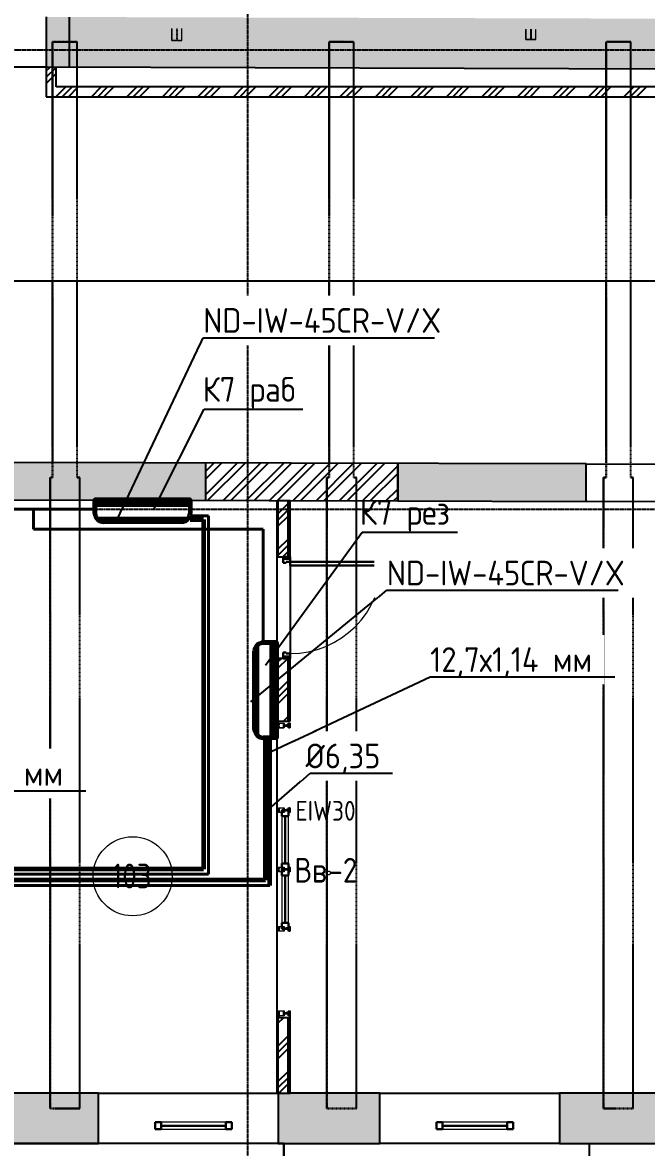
# Model space of a CAD drawing. Header units: millimetres. Extents: x -129048 to 476301, y -5853 to 215316.
# Drawn here: x 16330 to 22643, y 2147 to 13532 of the extents above; entities that cross this region are included whole.
import ezdxf
from ezdxf import colors
from ezdxf.entities.mleader import LeaderData, LeaderLine
from ezdxf.math import Vec2, Vec3

# ---------------------------------------------------------------- set-up
doc = ezdxf.new("R2010")
doc.units = ezdxf.units.MM
for name, pattern in [('ADSK_Линия сетки', [25, 20, -2.5, 0, -2.5]), ('ADSK_Сверху', [4.5, 3, -1.5]), ('ADSK_Снесено', [4.5, 3, -1.5])]:
    doc.linetypes.add(name, pattern=pattern)
for name, color, linetype, lineweight, true_color in [('_ Окна', 5, 'Continuous', 30, 0x0000ff), ('Стены внутренние', 5, 'Continuous', 18, 0x0000ff), ('Стены наружные', 1, 'ADSK_Снесено', 18, 0xff0000), ('Стены штриховка', 5, 'Continuous', 18, 0x0000ff)]:
    doc.layers.add(name, color=color, linetype=linetype, lineweight=lineweight, true_color=true_color)
for name, color, linetype, lineweight in [('GAZLAITER', 1, 'Continuous', 40), ('Витраж', 251, 'Continuous', 18), ('Двери', 251, 'Continuous', 18), ('Дренаж', 36, 'Continuous', 40), ('Каркас', 7, 'Continuous', 18), ('Кондеи', 6, 'Continuous', 60), ('Марки', 7, 'Continuous', 20), ('Марки помещений', 7, 'Continuous', 20), ('Окна', 251, 'Continuous', 18), ('Перекрытие', 7, 'Continuous', 18), ('Узлы', 7, 'Continuous', 18)]:
    doc.layers.add(name, color=color, linetype=linetype, lineweight=lineweight)
doc.layers.get('Витраж').off()
doc.styles.add('GOST Common_1', font='GOST Common_0.ttf', dxfattribs={"width": 0.9, "height": 200})
doc.styles.add('GOST Common_2', font='GOST Common_0.ttf', dxfattribs={"width": 0.9, "height": 250})
doc.styles.add('PIK', font='isocpeur.ttf', dxfattribs={"width": 0.9, "height": 250})
pattern_1 = [(45, (0, 0), (-179.6051, 179.6051), []), (45, (63.5, 0), (0, 359.2102), []), (45, (-63.5, 0), (0, 359.2102), [])]
pattern_2 = [(45, (0, 0), (-117.8655, 117.8655), []), (45, (78.58, 0), (-117.8655, 117.8655), [])]

# ---------------------------------------------------------------- blocks, each defined once
blk = doc.blocks.new('Типовая двутавровая балка _АСТО 20-93_ Балки - 100х200мм-840399-01 План 1-го этажа маркировочный')
at = {"layer": 'Каркас', "color": 253, "linetype": 'ADSK_Сверху', "true_color": 0xaaaaaa}
for p, q in [((-2182, 50), (-2182, -50)), ((-2182, 50), (-2059, 50)), ((-2059, 3), (-2182, 3)), ((2101, 50), (2108, 50)), ((2108, -50), (2108, 50)), ((-2059, -3), (-2182, -3)), ((-2182, -50), (-2059, -50)), ((2100, -50), (2108, -50))]:
    blk.add_line(p, q, dxfattribs=at)
at = {"layer": 'Каркас', "color": 9, "linetype": 'ADSK_Сверху', "true_color": 0xb9b9b9}
for p, q in [((-2182, 3), (-2182, 50)), ((-2182, 50), (-2059, 50)), ((-2182, -50), (-2182, -3)), ((-2182, -50), (-2059, -50))]:
    blk.add_line(p, q, dxfattribs=at)
at = {"layer": 'Каркас', "color": 253, "linetype": 'ADSK_Сверху', "true_color": 0xb2b2b2}
for p, q in [((-2182, 50), (-2182, 15)), ((-2182, 15), (-2182, 50)), ((-2059, 50), (-2182, 50)), ((-2182, 50), (-2059, 50)), ((-2182, 3), (-2182, 15)), ((-2182, 3), (-2182, 15)), ((-2182, -3), (-2182, 3)), ((2108, 50), (2101, 50)), ((2108, 50), (2108, 15)), ((2108, 15), (2108, 3)), ((-2182, -15), (-2182, -3)), ((-2182, -15), (-2182, -3)), ((-2182, -50), (-2182, -15)), ((-2182, -15), (-2182, -50)), ((-2182, -50), (-2059, -50)), ((-2182, -50), (-2059, -50)), ((2100, -50), (2108, -50)), ((2108, -3), (2108, -15)), ((2108, -15), (2108, -50))]:
    blk.add_line(p, q, dxfattribs=at)
blk = doc.blocks.new('Типовая двутавровая балка _АСТО 20-93_ Балки - 100х200мм-839460-01 План 1-го этажа маркировочный')
at = {"layer": 'Каркас', "color": 253, "linetype": 'ADSK_Сверху', "true_color": 0xaaaaaa}
for p, q in [((-2170, 50), (-2170, -50)), ((-2170, 50), (-2065, 50)), ((-2065, 3), (-2170, 3)), ((-2065, -3), (-2170, -3)), ((-2170, -50), (-2065, -50))]:
    blk.add_line(p, q, dxfattribs=at)
at = {"layer": 'Каркас', "color": 9, "linetype": 'ADSK_Сверху', "true_color": 0xb9b9b9}
for p, q in [((-2170, 3), (-2170, 50)), ((-2170, 50), (-2065, 50)), ((-2170, -50), (-2170, -3)), ((-2170, -50), (-2065, -50))]:
    blk.add_line(p, q, dxfattribs=at)
at = {"layer": 'Каркас', "color": 253, "linetype": 'ADSK_Сверху', "true_color": 0xb2b2b2}
for p, q in [((-2170, 50), (-2170, 15)), ((-2170, 15), (-2170, 50)), ((-2065, 50), (-2170, 50)), ((-2170, 50), (-2065, 50)), ((-2170, 3), (-2170, 15)), ((-2170, 3), (-2170, 15)), ((-2170, -3), (-2170, 3)), ((-2170, -15), (-2170, -3)), ((-2170, -15), (-2170, -3)), ((-2170, -50), (-2170, -15)), ((-2170, -15), (-2170, -50)), ((-2170, -50), (-2065, -50)), ((-2170, -50), (-2065, -50))]:
    blk.add_line(p, q, dxfattribs=at)
blk = doc.blocks.new('Витраж-тент со смещением вовне - 60мм 30 сдвиг-1466957-01 План 1-го этажа маркировочный')
at = {"layer": '_ Окна'}
for p, q in [((-387.5, 25), (-387.5, -45)), ((-387.5, 25), (-327.5, 25)), ((-387.5, -45), (-387.5, 25)), ((-327.5, 25), (-327.5, -45)), ((387.5, 25), (327.5, 25)), ((327.5, 25), (327.5, -45)), ((387.5, -45), (387.5, 25)), ((387.5, -45), (387.5, 25)), ((-327.5, -45), (-387.5, -45)), ((-327.5, -10), (327.5, -10)), ((327.5, -45), (387.5, -45))]:
    blk.add_line(p, q, dxfattribs=at)
at = {"layer": 'Окна'}
for p, q in [((327.5, 25), (-327.5, 25)), ((-327.5, -45), (327.5, -45))]:
    blk.add_line(p, q, dxfattribs=at)
blk = doc.blocks.new('Витраж-тент - 60мм СМ4-2279101-01 План 1-го этажа маркировочный')
at = {"layer": '_ Окна'}
for p, q in [((-299.8125, 25), (-299.8125, -45)), ((-299.8125, 25), (-239.8125, 25)), ((-299.8125, -45), (-299.8125, 25)), ((-239.8125, 25), (-239.8125, -45)), ((299.8125, 25), (239.8125, 25)), ((239.8125, 25), (239.8125, -45)), ((299.8125, -45), (299.8125, 25)), ((299.8125, -45), (299.8125, 25)), ((-239.8125, -45), (-299.8125, -45)), ((-239.8125, -10), (239.8125, -10)), ((239.8125, -45), (299.8125, -45))]:
    blk.add_line(p, q, dxfattribs=at)
at = {"layer": 'Окна'}
for p, q in [((239.8125, 25), (-239.8125, 25)), ((-239.8125, -45), (239.8125, -45))]:
    blk.add_line(p, q, dxfattribs=at)
blk = doc.blocks.new('Прямоугольный импост - 48х116-1503859-01 План 1-го этажа маркировочный')
at = {"layer": 'Узлы', "color": 5, "true_color": 0x0000ff}
for p, q in [((-24, 77), (-24, 20)), ((24, 77), (-24, 77)), ((-24, 20), (-18, 20)), ((-21, 23), (-21, 74)), ((-21, 74), (-17, 74)), ((-21, 26), (-21, 23)), ((-21, 23), (-21, 23)), ((-4, 27), (-20, 27)), ((-17, 24), (-16, 24)), ((-15, 72), (-15, 71)), ((-15, 71), (-9, 71)), ((-15, 20), (-12, 20)), ((-11, 21), (-11, 24)), ((-10, 24), (-6, 24)), ((-10, 24), (-10, 22)), ((-10, 22), (-8, 22)), ((-9, 71), (-9, 72)), ((-8, 74), (8, 74)), ((-8, 22), (-8, 2)), ((-8, 2), (-7, 2)), ((-8, -14), (-8, 0)), ((-7, 0), (-8, 0)), ((-6, 2), (-6, 1)), ((-5, 24), (-5, 21)), ((-5, 5), (-5, 23)), ((-3, 5), (-5, 5)), ((-4, 20), (-1, 20)), ((-3, 24), (-3, 25)), ((3, 24), (-3, 24)), ((-3, -1), (-1, 4)), ((-1, 20), (0, 21)), ((0, 21), (1, 20)), ((1, 20), (4, 20)), ((1, 4), (3, -1)), ((3, 25), (3, 24)), ((5, 5), (3, 5)), ((20, 27), (4, 27)), ((5, 21), (5, 24)), ((5, 23), (5, 5)), ((6, 24), (10, 24)), ((6, 1), (6, 2)), ((7, 2), (8, 2)), ((8, 0), (7, 0)), ((8, 2), (8, 22)), ((8, 22), (10, 22)), ((8, -14), (8, 0)), ((9, 72), (9, 71)), ((9, 71), (15, 71)), ((10, 22), (10, 24)), ((11, 24), (11, 21)), ((12, 20), (15, 20)), ((15, 71), (15, 72)), ((16, 24), (17, 24)), ((17, 74), (21, 74)), ((18, 20), (24, 20)), ((21, 74), (21, 23)), ((21, 23), (21, 26)), ((21, 23), (21, 23)), ((24, 20), (24, 77)), ((-24, -20), (-24, -25)), ((-24, -27), (-24, -39)), ((-24, -39), (24, -39)), ((-21, -20), (-23, -20)), ((-23, -25), (-22, -25)), ((-23, -38), (-23, -28)), ((-23, -28), (-22, -28)), ((-7, -38), (-23, -38)), ((-22, -26), (-22, -26)), ((-22, -28), (-19, -33)), ((-18, -23), (-21, -23)), ((-19, -29), (-19, -25)), ((-19, -25), (-16, -25)), ((-17, -32), (-19, -29)), ((-6, -20), (-17, -20)), ((-15, -24), (-15, -22)), ((-15, -22), (-8, -22)), ((-7, -14), (-8, -14)), ((-8, -22), (-8, -23)), ((0, -23), (-8, -23)), ((-7, -14), (-7, -14)), ((-7, -14), (-6, -14)), ((0, -38), (-7, -38)), ((-6, -14), (-4, -14)), ((-5, -19), (-6, -20)), ((-2, -1), (-5, -4)), ((-5, -4), (-5, -14)), ((-5, -4), (5, -4)), ((5, -20), (-5, -20)), ((-5, -20), (-5, -19)), ((-4, -14), (-4, -14)), ((-4, -14), (-4, -14)), ((-4, -14), (-3, -14)), ((-3, -14), (-3, -1)), ((2, -1), (-2, -1)), ((0, -22), (0, -23)), ((0, -23), (0, -22)), ((8, -23), (0, -23)), ((16, -38), (0, -38)), ((5, -4), (2, -1)), ((3, -1), (3, -14)), ((3, -14), (4, -14)), ((4, -14), (4, -14)), ((4, -14), (4, -14)), ((4, -14), (6, -14)), ((5, -4), (5, -14)), ((6, -20), (5, -19)), ((5, -19), (5, -20)), ((6, -14), (7, -14)), ((17, -20), (6, -20)), ((7, -14), (7, -14)), ((8, -14), (7, -14)), ((8, -23), (8, -22)), ((8, -22), (15, -22)), ((15, -22), (15, -24)), ((16, -25), (19, -25)), ((23, -38), (16, -38)), ((17, -22), (17, -22)), ((19, -29), (17, -32)), ((21, -23), (18, -23)), ((19, -25), (19, -29)), ((19, -33), (22, -28)), ((23, -20), (21, -20)), ((22, -22), (22, -22)), ((22, -25), (23, -25)), ((22, -26), (22, -26)), ((22, -28), (23, -28)), ((23, -28), (23, -38)), ((24, -25), (24, -20)), ((24, -39), (24, -27))]:
    blk.add_line(p, q, dxfattribs=at)
at = {"layer": 'Узлы', "color": 5, "lineweight": 9, "true_color": 0x0000ff}
for p, q in [((0, 29), (-2, 27)), ((-2, 27), (-2, -1)), ((2, 27), (0, 29)), ((2, -1), (2, 27)), ((-8, -20), (-8, -14)), ((-6, -24), (-6, -23)), ((6, -24), (-6, -24)), ((-5, -27), (-5, -24)), ((-5, -27), (5, -27)), ((4, -28), (-4, -28)), ((-3, -14), (-3, -20)), ((-3, -27), (-3, -24)), ((3, -14), (3, -20)), ((3, -27), (3, -24)), ((5, -27), (5, -24)), ((6, -23), (6, -24)), ((8, -14), (8, -20))]:
    blk.add_line(p, q, dxfattribs=at)
at = {"layer": 'Узлы', "color": 5, "true_color": 0x0000ff}
for centre, radius, start, end in [((-20, 26), 0.762, 90, 180), ((-17, 23), 1.27, 90, 180), ((-16, 23), 2.29, 180, 225.1897), ((-18, 21), 0.381, 270, 45.1897), ((-17, 72), 1.52, 0, 90), ((-16, 23), 1.27, 0, 90), ((-17, 23), 2.29, 314.8103, 0), ((-15, 21), 0.381, 134.8103, 270), ((-12, 21), 0.762, 270, 0), ((-10, 24), 0.762, 90, 180), ((-10, 22), 0.762, 180, 270), ((-8, 72), 1.52, 90, 180), ((-8, 2), 0.254, 180, 270), ((-8, 0), 0.254, 90, 180), ((-7, 23), 1.52, 360, 90), ((-7, 2), 0.254, 360, 90), ((-7, 1), 0.254, 270, 360), ((-6, 24), 0.762, 0, 90), ((-4, 21), 0.762, 180, 270), ((-4, 25), 1.52, 360, 90), ((0, 4), 3.63, 17.5064, 162.4936), ((0, 4), 1.09, 15, 165), ((4, 25), 1.52, 90, 180), ((4, 21), 0.762, 270, 0), ((6, 24), 0.762, 90, 180), ((7, 23), 1.52, 90, 180), ((7, 2), 0.254, 90, 180), ((7, 1), 0.254, 180, 270), ((8, 72), 1.52, 0, 90), ((8, 2), 0.254, 270, 0), ((8, 0), 0.254, 0, 90), ((10, 24), 0.762, 0, 90), ((10, 22), 0.762, 270, 0), ((12, 21), 0.762, 180, 270), ((17, 72), 1.52, 90, 180), ((16, 23), 1.27, 90, 180), ((17, 23), 2.29, 180, 225.1897), ((15, 21), 0.381, 270, 45.1897), ((17, 23), 1.27, 0, 90), ((16, 23), 2.29, 314.8103, 0), ((18, 21), 0.381, 134.8103, 270), ((20, 26), 0.762, 0, 90), ((-23, -20), 0.508, 90, 180), ((-23, -25), 0.762, 180, 270), ((-22, -27), 1.52, 90, 180), ((-20, -22), 2.29, 134.8103, 180), ((-21, -22), 1.27, 180, 270), ((-22, -27), 1.27, 288.6629, 90), ((-22, -27), 1.02, 270, 90), ((-21, -20), 0.381, 314.8103, 90), ((-18, -32), 1.02, 210, 30), ((-17, -20), 0.381, 90, 225.1897), ((-19, -22), 2.29, 0, 45.1897), ((-18, -22), 1.27, 270, 0), ((-16, -24), 1.52, 270, 0), ((16, -24), 1.52, 180, 270), ((17, -20), 0.381, 314.8103, 90), ((19, -22), 2.29, 134.8103, 180), ((18, -22), 1.27, 180, 270), ((18, -32), 1.02, 150, 330), ((20, -22), 2.29, 0, 45.1897), ((21, -20), 0.381, 90, 225.1897), ((21, -22), 1.27, 270, 0), ((22, -27), 1.27, 90, 251.3371), ((22, -27), 1.02, 90, 270), ((22, -27), 1.52, 360, 90), ((23, -20), 0.508, 0, 90), ((23, -25), 0.762, 270, 0)]:
    blk.add_arc(centre, radius, start, end, dxfattribs=at)
at = {"layer": 'Узлы', "color": 5, "lineweight": 9, "true_color": 0x0000ff}
for centre, radius, start, end in [((-4, -27), 1.38, 200.9416, 339.0732), ((0, -24), 4.19, 234.2873, 305.7127), ((4, -27), 1.38, 200.9416, 339.0732)]:
    blk.add_arc(centre, radius, start, end, dxfattribs=at)
blk = doc.blocks.new('Витраж-тент - 60мм СМ4-2279107-01 План 1-го этажа маркировочный')
at = {"layer": '_ Окна'}
for p, q in [((-299.8125, 25), (-299.8125, -45)), ((-299.8125, 25), (-239.8125, 25)), ((-299.8125, -45), (-299.8125, 25)), ((-239.8125, 25), (-239.8125, -45)), ((299.8125, 25), (239.8125, 25)), ((239.8125, 25), (239.8125, -45)), ((299.8125, -45), (299.8125, 25)), ((299.8125, -45), (299.8125, 25)), ((-239.8125, -45), (-299.8125, -45)), ((-239.8125, -10), (239.8125, -10)), ((239.8125, -45), (299.8125, -45))]:
    blk.add_line(p, q, dxfattribs=at)
at = {"layer": 'Окна'}
for p, q in [((239.8125, 25), (-239.8125, 25)), ((-239.8125, -45), (239.8125, -45))]:
    blk.add_line(p, q, dxfattribs=at)
blk = doc.blocks.new('AC_Дверь_Однопольная - Д-18п 1030х2200h-1983216-01 План 1-го этажа маркировочный')
at = {"layer": 'Двери', "lineweight": 30}
for p, q in [((-465, 996), (-425, 996)), ((-465, 66), (-465, 996)), ((-425, 996), (-425, 66)), ((-515, 66), (-495, 66)), ((-515, -4), (-515, 66)), ((-495, 66), (-465, 66)), ((-495, -4), (-495, 66)), ((-495, 66), (-495, -4)), ((-425, 66), (-465, 66)), ((-465, 66), (-465, 26)), ((-465, 26), (-455, 26)), ((-455, 26), (-455, -4)), ((455, 26), (465, 26)), ((455, -4), (455, 26)), ((465, 66), (495, 66)), ((465, 26), (465, 66)), ((495, 66), (495, -4)), ((495, 66), (515, 66)), ((495, -4), (495, 66)), ((515, 66), (515, -4)), ((-495, -4), (-515, -4)), ((-455, -4), (-495, -4)), ((495, -4), (455, -4)), ((515, -4), (495, -4))]:
    blk.add_line(p, q, dxfattribs=at)
at = {"layer": 'Двери'}
blk.add_arc((-465, 66), 930, 0, 90, dxfattribs=at)
blk = doc.blocks.new('ADSK_Марка_Помещение_ОдноЗначение - Номер-247393-01 План 1-го этажа маркировочный')
at = {"layer": 'Марки помещений'}
blk.add_circle((0, 0), 4, dxfattribs=at)
blk = doc.blocks.new('ADSK_Марка_Стена - Экземпляр_ADSK_Позиция-74353-01 План 1-го этажа маркировочный')
at = {"layer": 'Марки', "lineweight": 9}
blk.add_circle((0, 0), 0.2, dxfattribs=at)
blk = doc.blocks.new('Наружний 45+')
for p, q in [((18256, 8700), (17290, 8700)), ((17290, 8700), (17290, 8563)), ((18256, 8652), (17290, 8652)), ((18228, 8505), (17318, 8505))]:
    blk.add_line(p, q)
for points in [[(17290, 8563), (17290, 8700), (18256, 8700), (18256, 8563)], [(18170, 8477), (17376, 8477)]]:
    blk.add_lwpolyline(points)
for centre, start, end in [((17386, 8573), 185.6492, 264.2441), ((18160, 8573), 275.7559, 354.3508)]:
    blk.add_arc(centre, 96.2, start, end)

msp = doc.modelspace()

# ---------------------------------------------------------------- hatches: boundary and pattern name
at = {"layer": 'Стены внутренние', "lineweight": 25, "true_color": 0x636466}
h = msp.add_hatch(color=251, dxfattribs=at)
h.paths.add_polyline_path([(16803.74521, 13077.78598), (16805.21333, 13587.78387), (16570.07115, 13588.11533), (16570.07115, 13078.45865), (16720.26114, 13078.0263)])
h.paths.add_polyline_path([(14870.07115, 13083.35243), (14870.07115, 13593.35454), (14385.22336, 13594.59191), (14383.75523, 13084.75238), (14440.23612, 13084.58979)])
msp.add_hatch(color=251, dxfattribs=at).paths.add_polyline_path([(33079.61094, 13030.93279), (33081.07906, 13540.93068), (16805.21333, 13587.78387), (16803.74521, 13077.78598), (32259.56256, 13033.29346)])
h = msp.add_hatch(dxfattribs=at)
h.set_pattern_fill('FP_3', color=251, style=0, pattern_type=2)
h.set_pattern_definition(pattern_1)
h.paths.add_polyline_path([(16670.07115, 12879.92513), (16670.07115, 13078.17079), (16570.07115, 13077.78598), (16570.07115, 12879.92513), (16653.28773, 12879.92513)])
h = msp.add_hatch(dxfattribs=at)
h.set_pattern_fill('FP_3', color=251, style=0, pattern_type=2)
h.set_pattern_definition(pattern_1)
h.paths.add_polyline_path([(32259.56256, 12779.92513), (33330.38488, 12779.92513), (33330.38488, 12879.92513), (16570.07115, 12879.92513), (16570.07115, 12779.92513), (32004.5732, 12779.92513)])
h = msp.add_hatch(color=251, dxfattribs=at)
h.paths.add_polyline_path([(18184.62904, 8694.69354), (18184.62904, 9074.69486), (15803.345, 9080.98931), (15803.345, 8700.98798), (17379.64387, 8696.82135)])
h.paths.add_polyline_path([(14302.34579, 8704.95557), (14303.16521, 9084.95424), (10496.84588, 9095.01597), (10495.84143, 8715.01729), (11263.27398, 8712.98874)])
h.paths.add_polyline_path([(8995.84667, 8718.98223), (8995.84667, 9098.98355), (8133.0233, 9101.26425), (8133.76878, 8721.26096), (8145.58732, 8721.22972)])
h = msp.add_hatch(dxfattribs=at)
h.set_pattern_fill('FP_2', color=251, style=0, pattern_type=2)
h.set_pattern_definition(pattern_2)
h.paths.add_polyline_path([(18986.34278, 8692.57437), (18986.34278, 9072.57569), (18185.63349, 9074.69221), (18185.63349, 8694.69088), (18882.75556, 8692.84818)])
h = msp.add_hatch(dxfattribs=at)
h.set_pattern_fill('FP_2', color=251, style=0, pattern_type=2)
h.set_pattern_definition(pattern_2)
h.paths.add_polyline_path([(20125.76405, 8689.56254), (20125.76405, 9069.56386), (18987.34722, 9072.57304), (18986.34278, 8692.57437)])
h = msp.add_hatch(color=251, dxfattribs=at)
h.paths.add_polyline_path([(29968.84863, 8663.54433), (29968.84863, 9043.54566), (28087.72602, 9048.51803), (28086.12209, 8668.52094)])
h.paths.add_polyline_path([(26104.1609, 8673.75985), (26105.76482, 9053.75694), (23922.61087, 9059.52767), (23922.61087, 8679.52634)])
h.paths.add_polyline_path([(22033.07052, 8684.52096), (22033.40207, 9064.52141), (20126.7685, 9069.56121), (20125.76405, 8689.56254), (21076.6347, 8687.0491)])
h = msp.add_hatch(dxfattribs=at)
h.set_pattern_fill('FP_3', color=251, style=0, pattern_type=2)
h.set_pattern_definition(pattern_1)
h.paths.add_polyline_path([(18967.65708, 6460.27837), (19017.65708, 6460.27837), (19017.65708, 7095.27837), (18917.65708, 7095.27837), (18917.65708, 6460.27837)])
h.paths.add_polyline_path([(18917.65708, 8125.27837), (19017.65708, 8125.27837), (19017.65708, 8692.49159), (18917.65708, 8692.50431), (18917.65708, 8689.56254)])
h = msp.add_hatch(dxfattribs=at)
h.set_pattern_fill('FP_3', color=251, style=0, pattern_type=2)
h.set_pattern_definition(pattern_1)
h.paths.add_polyline_path([(18917.65708, 2696.47811), (19017.65708, 2696.47811), (19017.65708, 3460.27837), (18917.65708, 3460.27837), (18917.65708, 3196.98823)])
at = {"layer": 'Стены наружные', "linetype": 'Continuous', "lineweight": 25, "true_color": 0x636466}
h = msp.add_hatch(color=251, dxfattribs=at)
h.paths.add_polyline_path([(41519.93239, 2186.47811), (42036.9317, 2186.47811), (42036.9317, 2696.47811), (41519.93239, 2696.47811), (41519.93239, 2322.95706)])
h.paths.add_polyline_path([(38947.96606, 2186.47811), (39699.93239, 2186.47811), (39699.93239, 2696.47811), (38672.84784, 2696.47811), (38672.84784, 2186.47811)])
h.paths.add_polyline_path([(36852.84784, 2186.47811), (36852.84784, 2696.47811), (35863.53295, 2696.47811), (35863.53295, 2186.47811), (36718.49822, 2186.47811)])
h.paths.add_polyline_path([(34043.53295, 2186.47811), (34043.53295, 2696.47811), (33055.97355, 2696.47811), (33055.97355, 2186.47811), (33296.26645, 2186.47811)])
h.paths.add_polyline_path([(30252.66651, 2186.47811), (31235.97355, 2186.47811), (31235.97355, 2696.47811), (30252.66651, 2696.47811), (30252.66651, 2400.2196)])
h.paths.add_polyline_path([(28432.66651, 2186.47811), (28432.66651, 2696.47811), (27452.43343, 2696.47811), (27452.43343, 2186.47811), (28180.43343, 2186.47811)])
h.paths.add_polyline_path([(22226.95731, 2186.47811), (22792.43343, 2186.47811), (22792.43343, 2696.47811), (21763.72999, 2696.47811), (21763.72999, 2186.47811), (22064.43343, 2186.47811)])
h.paths.add_polyline_path([(25752.43343, 2186.47811), (25752.43343, 2696.47811), (24492.43343, 2696.47811), (24492.43343, 2186.47811)])
h.paths.add_polyline_path([(16107.48246, 2186.47811), (17097.65708, 2186.47811), (17097.65708, 2696.47811), (16107.48246, 2696.47811), (16107.48246, 2602.68459)])
h.paths.add_polyline_path([(19943.72999, 2186.47811), (19943.72999, 2696.47811), (18917.65708, 2696.47811), (18917.65708, 2186.47811), (18972.64368, 2186.47811)])
h.paths.add_polyline_path([(13865.30571, 2186.47811), (14287.48246, 2186.47811), (14287.48246, 2696.47811), (13310.86317, 2696.47811), (13310.86317, 2186.47811)])
h.paths.add_polyline_path([(11490.86206, 2186.47811), (11490.86206, 2696.47811), (10515.87097, 2696.47811), (10515.87097, 2186.47811)])
h.paths.add_polyline_path([(8272.99741, 2186.47811), (8695.87097, 2186.47811), (8695.87097, 2696.47811), (8272.99741, 2696.47811), (8272.99741, 2599.36727)])

# ---------------------------------------------------------------- linework, layer by layer
at = {"linetype": 'ADSK_Линия сетки', "lineweight": 25}
for p, q in [((18609.91035, -4984.78696), (18609.91035, 44534.78674)), ((-11086.22475, 13256.78828), (57141.71826, 13256.78828)), ((-11086.22475, 8606.78828), (57141.71826, 8606.78828))]:
    msp.add_line(p, q, dxfattribs=at)
at = {"color": 251, "lineweight": 25, "true_color": 0x636466}
for points in [[(46033.2121, 20934.05859), (46033.2121, 43759.20652), (56032.61764, 43759.20652), (56213.94922, 8532.30207), (49933.40071, 8532.30207), (49933.40071, 150.23165), (42036.9317, 150.23165), (42036.9317, 2106.78828), (31235.97355, 2186.47811), (31336.39547, 2185.73719), (31336.39547, -2732.56685), (18972.64368, -2732.56685), (18972.64368, 2186.47811), (8272.99741, 2186.47811), (8272.99741, 272.0206), (290.4987, 306.78828), (290.4987, 8529.25245)], [(771.12615, 10918.39612), (46719.85223, 10918.39612), (46719.85223, 20904.56631), (46033.2121, 20934.05859)]]:
    msp.add_lwpolyline(points, dxfattribs=at)
at = {"layer": 'GAZLAITER', "lineweight": 40, "ltscale": 10}
for p, q in [((18027.57924, 8540.54734), (18212.65603, 8540.54734)), ((18832.23621, 4798.15621), (7610.52026, 4798.15621))]:
    msp.add_line(p, q, dxfattribs=at)
at = {"layer": 'GAZLAITER', "color": 5, "lineweight": 60, "ltscale": 10}
for p, q in [((18027.57924, 8503.12952), (18160.05026, 8503.12952)), ((18787.18624, 4852.21675), (18787.18624, 6288.29989)), ((18160.05026, 4964.10127), (7432.37337, 4964.10127)), ((18787.18624, 4852.21675), (7541.22346, 4852.21675))]:
    msp.add_line(p, q, dxfattribs=at)
at = {"layer": 'GAZLAITER', "lineweight": 60, "ltscale": 10}
msp.add_line((18832.23621, 4798.15621), (18832.23621, 6309.24344), dxfattribs=at)
at = {"layer": 'GAZLAITER', "color": 1, "lineweight": 40, "ltscale": 10}
msp.add_line((18212.65603, 4913.76749), (7478.80421, 4913.76749), dxfattribs=at)
at = {"layer": 'Дренаж'}
for p, q in [((17061.57924, 8606.78828), (7627.27353, 8606.78828)), ((16440.50928, 8405.00925), (16440.50928, 8606.78828)), ((18763.69368, 8405.00925), (16440.50928, 8405.00925))]:
    msp.add_line(p, q, dxfattribs=at)
at = {"layer": 'Каркас', "color": 251, "linetype": 'ADSK_Сверху', "lineweight": 25, "true_color": 0x636466}
for p, q in [((16633.47939, 13335.57109), (16883.47939, 13335.57109)), ((16883.47939, 13335.57109), (16633.47939, 13335.57109)), ((16633.47939, 13335.57109), (16633.47939, 8926.99739)), ((16633.47939, 8926.99739), (16633.47939, 13335.57109)), ((16883.47939, 8926.99739), (16883.47939, 13335.57109)), ((16883.47939, 8926.99739), (16883.47939, 13335.57109)), ((19433.47939, 13335.57109), (19683.47939, 13335.57109)), ((19683.47939, 13335.57109), (19433.47939, 13335.57109)), ((19433.47939, 13335.57109), (19433.47939, 8926.99739)), ((19433.47939, 8926.99739), (19433.47939, 13335.57109)), ((19683.47939, 8926.99739), (19683.47939, 13335.57109)), ((19683.47939, 8926.99739), (19683.47939, 13335.57109)), ((22233.47939, 13335.57109), (22483.47939, 13335.57109)), ((22483.47939, 13335.57109), (22233.47939, 13335.57109)), ((22233.47939, 13335.57109), (22233.47939, 8926.99739)), ((22233.47939, 8926.99739), (22233.47939, 13335.57109)), ((22483.47939, 8926.99739), (22483.47939, 13335.57109)), ((22483.47939, 8926.99739), (22483.47939, 13335.57109)), ((16633.47939, 8926.99739), (16608.47939, 8926.99739)), ((16608.47939, 8926.99739), (16608.47939, 2540.01988)), ((16608.47939, 8926.99739), (16633.47939, 8926.99739)), ((16608.47939, 2540.01988), (16608.47939, 8926.99739)), ((16908.47939, 8926.99739), (16883.47939, 8926.99739)), ((16883.47939, 8926.99739), (16908.47939, 8926.99739)), ((16908.47939, 2540.01988), (16908.47939, 8926.99739)), ((16908.47939, 2540.01988), (16908.47939, 8926.99739)), ((19433.47939, 8926.99739), (19408.47939, 8926.99739)), ((19408.47939, 8926.99739), (19408.47939, 2540.01988)), ((19408.47939, 8926.99739), (19433.47939, 8926.99739)), ((19408.47939, 2540.01988), (19408.47939, 8926.99739)), ((19708.47939, 8926.99739), (19683.47939, 8926.99739)), ((19683.47939, 8926.99739), (19708.47939, 8926.99739)), ((19708.47939, 2540.01988), (19708.47939, 8926.99739)), ((19708.47939, 2540.01988), (19708.47939, 8926.99739)), ((22233.47939, 8926.99739), (22208.47939, 8926.99739)), ((22208.47939, 8926.99739), (22208.47939, 2540.01988)), ((22208.47939, 8926.99739), (22233.47939, 8926.99739)), ((22208.47939, 2540.01988), (22208.47939, 8926.99739)), ((22508.47939, 8926.99739), (22483.47939, 8926.99739)), ((22483.47939, 8926.99739), (22508.47939, 8926.99739)), ((22508.47939, 2540.01988), (22508.47939, 8926.99739)), ((22508.47939, 2540.01988), (22508.47939, 8926.99739)), ((16608.47939, 2540.01988), (16908.47939, 2540.01988)), ((16908.47939, 2540.01988), (16608.47939, 2540.01988)), ((19408.47939, 2540.01988), (19708.47939, 2540.01988)), ((19708.47939, 2540.01988), (19408.47939, 2540.01988)), ((22208.47939, 2540.01988), (22508.47939, 2540.01988)), ((22508.47939, 2540.01988), (22208.47939, 2540.01988))]:
    msp.add_line(p, q, dxfattribs=at)
at = {"layer": 'Перекрытие', "color": 251, "lineweight": 25, "true_color": 0x636466}
for p, q in [((18972.64368, 2186.47811), (18972.64368, -2732.56685)), ((22064.43343, 2186.47811), (22064.43343, 1994.47811))]:
    msp.add_line(p, q, dxfattribs=at)
at = {"layer": 'Стены внутренние', "color": 251, "lineweight": 25, "true_color": 0x636466}
for p, q in [((16570.07115, 13588.46077), (16570.07115, 13078.45865)), ((16803.74521, 13077.78598), (16805.21333, 13587.78387)), ((16570.07115, 13078.45865), (14870.07115, 13083.35243)), ((16570.07115, 13078.45865), (16570.07115, 12779.92513)), ((33430.38488, 13029.92302), (16570.07115, 13078.45865)), ((16670.07115, 12879.92513), (16670.07115, 13078.17079)), ((33330.38488, 12879.92513), (16670.07115, 12879.92513)), ((16570.07115, 12779.92513), (33430.38488, 12779.92513)), ((22033.40207, 9064.52141), (15803.345, 9080.98931)), ((18184.62904, 8694.69354), (18185.63349, 9074.69221)), ((20126.7685, 9069.56121), (20125.76405, 8689.56254)), ((20125.76405, 8689.56254), (20126.7685, 9069.56121)), ((22033.07052, 8684.52096), (22033.40207, 9064.52141)), ((22033.40207, 9064.52141), (23922.61087, 9059.52767)), ((16219.48246, 8699.888), (20125.76405, 8689.56254)), ((18905.65708, 8692.50431), (18905.65708, 8125.27837)), ((19037.65708, 8692.50431), (18905.65708, 8692.50431)), ((19037.65708, 8125.27837), (19037.65708, 8692.50431)), ((20125.76405, 8689.56254), (22033.07052, 8684.52096)), ((23921.53672, 8679.52918), (22033.07052, 8684.52096)), ((18905.65708, 8125.27837), (18967.65708, 8125.27837)), ((18905.65708, 7095.27837), (18905.65708, 8125.27837)), ((19037.65708, 8035.27837), (19037.65708, 7145.27837)), ((18905.65708, 7095.27837), (18905.65708, 6460.27837)), ((18967.65708, 7095.27837), (18905.65708, 7095.27837)), ((19037.65708, 6460.27837), (19037.65708, 7095.27837)), ((18905.65708, 6460.27837), (19037.65708, 6460.27837)), ((18905.65708, 3460.27837), (18905.65708, 6460.27837)), ((18905.65708, 3460.27837), (18905.65708, 2696.47811)), ((19037.65708, 3460.27837), (18905.65708, 3460.27837)), ((19037.65708, 2696.47811), (19037.65708, 3460.27837)), ((18905.65708, 2696.47811), (19037.65708, 2696.47811))]:
    msp.add_line(p, q, dxfattribs=at)
at = {"layer": 'Стены внутренние', "color": 251, "linetype": 'ADSK_Сверху', "lineweight": 25, "true_color": 0x636466}
for p, q in [((18921.65569, 5584.27837), (18921.65569, 5536.27837)), ((19037.65569, 5536.27837), (19037.65569, 5584.27837)), ((18921.65569, 4384.27837), (18921.65569, 4336.27837)), ((19037.65569, 4336.27837), (19037.65569, 4384.27837)), ((18921.65569, 3528.27837), (18921.65569, 3460.27837)), ((19037.65569, 3460.27837), (18921.65569, 3460.27837)), ((19037.65569, 3460.27837), (19037.65569, 3528.27837))]:
    msp.add_line(p, q, dxfattribs=at)
at = {"layer": 'Стены наружные', "color": 251, "linetype": 'Continuous', "lineweight": 25, "true_color": 0x636466}
for p, q in [((17097.65708, 2696.47811), (16219.48246, 2696.47811)), ((17097.65708, 2186.47811), (17097.65708, 2696.47811)), ((17097.65708, 2696.47811), (18905.65708, 2696.47811)), ((18917.65708, 2696.47811), (18917.65708, 2186.47811)), ((19943.72999, 2696.47811), (19037.65708, 2696.47811)), ((19943.72999, 2186.47811), (19943.72999, 2696.47811)), ((19943.72999, 2696.47811), (21763.72999, 2696.47811)), ((22792.43343, 2696.47811), (21763.72999, 2696.47811)), ((21763.72999, 2696.47811), (21763.72999, 2186.47811)), ((16107.48246, 2186.47811), (17097.65708, 2186.47811)), ((18917.65708, 2186.47811), (17097.65708, 2186.47811)), ((18917.65708, 2186.47811), (19943.72999, 2186.47811)), ((21763.72999, 2186.47811), (19943.72999, 2186.47811)), ((21763.72999, 2186.47811), (22792.43343, 2186.47811))]:
    msp.add_line(p, q, dxfattribs=at)
at = {"layer": 'Стены штриховка', "color": 251, "lineweight": 25, "true_color": 0x636466}
for p, q in [((18907.65708, 8125.27837), (18907.65708, 8692.50431)), ((18917.65708, 8125.27837), (18917.65708, 8692.50431)), ((19017.65708, 8125.27837), (19017.65708, 8692.50431)), ((19026.65708, 8125.27837), (19026.65708, 8692.50431)), ((18907.65708, 6460.27837), (18907.65708, 7095.27837)), ((18917.65708, 6460.27837), (18917.65708, 7095.27837)), ((19017.65708, 6460.27837), (19017.65708, 7095.27837)), ((19026.65708, 6460.27837), (19026.65708, 7095.27837)), ((18907.65708, 2696.47811), (18907.65708, 3460.27837)), ((18917.65708, 2696.47811), (18917.65708, 3460.27837)), ((19017.65708, 2696.47811), (19017.65708, 3460.27837)), ((19026.65708, 2696.47811), (19026.65708, 3460.27837))]:
    msp.add_line(p, q, dxfattribs=at)

# ---------------------------------------------------------------- block references
at = {"layer": '_ Окна', "color": 251, "lineweight": 25, "true_color": 0x636466}
for name, p, rotation in [('Витраж-тент - 60мм СМ4-2279101-01 План 1-го этажа маркировочный', (18997.65708, 5260.27837), 269.9999999999999), ('Витраж-тент - 60мм СМ4-2279107-01 План 1-го этажа маркировочный', (18997.65708, 4660.27837), 269.9999999999999), ('Витраж-тент со смещением вовне - 60мм 30 сдвиг-1466957-01 План 1-го этажа маркировочный', (18060.15708, 2356.47811), 180), ('Витраж-тент со смещением вовне - 60мм 30 сдвиг-1466957-01 План 1-го этажа маркировочный', (20906.22999, 2356.47811), 180)]:
    msp.add_blockref(name, p, dxfattribs=dict(at, rotation=rotation))
at = {"layer": 'Витраж', "color": 251, "lineweight": 25, "true_color": 0x636466, "extrusion": (0, 0, -1), "rotation": 270.0000000000001}
for p in [(-18998.15708, 6416.27837), (-18998.15708, 4960.27837), (-18998.15708, 4360.27837), (-18998.15708, 3504.27837)]:
    msp.add_blockref('Прямоугольный импост - 48х116-1503859-01 План 1-го этажа маркировочный', p, dxfattribs=at)
at = {"layer": 'Двери', "color": 251, "lineweight": 25, "true_color": 0x636466, "rotation": 269.9999999999999}
msp.add_blockref('AC_Дверь_Однопольная - Д-18п 1030х2200h-1983216-01 План 1-го этажа маркировочный', (18971.65708, 7610.27837), dxfattribs=at)
at = {"layer": 'Каркас', "color": 251, "linetype": 'ADSK_Сверху', "lineweight": 25, "true_color": 0x636466, "rotation": 89.99999999999993}
for name, p in [('Типовая двутавровая балка _АСТО 20-93_ Балки - 100х200мм-840399-01 План 1-го этажа маркировочный', (17892.43811, 15531.79264)), ('Типовая двутавровая балка _АСТО 20-93_ Балки - 100х200мм-839460-01 План 1-го этажа маркировочный', (21472.43811, 15530.46401))]:
    msp.add_blockref(name, p, dxfattribs=at)
at = {"layer": 'Кондеи'}
msp.add_blockref('Наружний 45+', (-228.35835, 0), dxfattribs=at)
at = {"layer": 'Кондеи', "rotation": 270}
msp.add_blockref('Наружний 45+', (10200.50758, 24547.79549), dxfattribs=at)
at = {"layer": 'Марки', "color": 251, "lineweight": 25, "true_color": 0x636466, "xscale": 99.99999999999993, "yscale": 99.99999999999993, "zscale": 99.99999999999993}
msp.add_blockref('ADSK_Марка_Стена - Экземпляр_ADSK_Позиция-74353-01 План 1-го этажа маркировочный', (19423.50224, 4924.62973), dxfattribs=at)
at = {"layer": 'Марки помещений', "color": 251, "lineweight": 25, "true_color": 0x636466, "xscale": 99.99999999999993, "yscale": 99.99999999999993, "zscale": 99.99999999999993}
msp.add_blockref('ADSK_Марка_Помещение_ОдноЗначение - Номер-247393-01 План 1-го этажа маркировочный', (17444.26658, 4891.38961), dxfattribs=at)
at = {"layer": 'Узлы', "color": 251, "lineweight": 25, "true_color": 0x636466, "extrusion": (0, 0, -1), "rotation": 270.0000000000001}
msp.add_blockref('Прямоугольный импост - 48х116-1503859-01 План 1-го этажа маркировочный', (-18998.15708, 5560.27837), dxfattribs=at)

# ---------------------------------------------------------------- texts
at = {"layer": 'Марки', "color": 251, "lineweight": 25, "true_color": 0x636466, "attachment_point": 1}
for s, insert, char_height, width, style in [('EIW30', (19091.5714, 5654.2567), 200, 779.24025, 'GOST Common_1'), ('Вв', (19079.4214, 5077.61087), 250, 418.480875, 'GOST Common_2'), ('-2', (19424.70265, 5077.61087), 250, 389.620125, 'GOST Common_2')]:
    msp.add_mtext(s, dxfattribs=dict(at, insert=insert, char_height=char_height, width=width, style=style))
at = {"layer": 'Марки помещений', "color": 251, "lineweight": 25, "true_color": 0x636466, "insert": (17231.85933, 5019.11468), "char_height": 250, "width": 526.7086875, "attachment_point": 1, "style": 'GOST Common_2'}
msp.add_mtext('103', dxfattribs=at)

# ---------------------------------------------------------------- next in the draw order: leaders
at = {"layer": 'GAZLAITER', "color": 18, "lineweight": 25, "ltscale": 10, "true_color": 0x000000}
ml = msp.add_multileader_mtext('Standard', dxfattribs=at)
ml.set_content('{\\C256;\\c0;%%C6,35}', color=1, style='PIK')
ml.set_leader_properties()
ml.build(insert=Vec2(0, 0))
ml.multileader.update_dxf_attribs({"text_left_attachment_type": 6, "text_right_attachment_type": 6, "dogleg_length": 0.36, "arrow_head_size": 0.18})
ctx = ml.context
ctx.base_point, ctx.char_height, ctx.arrow_head_size, ctx.landing_gap_size, ctx.plane_origin = Vec3(19241.87387, 5934.34582), 250, 0.18, 0.09, Vec3(18849.02077, 5593.70715)
ctx.left_attachment, ctx.right_attachment, ctx.text_align_type = 6, 6, 2
notes = []
notes.append((ctx, [(0, (1, 1, 0), (19241.51387, 5934.34582), (1, 0), 0.36, [(0, [(18849.02077, 5593.70715)], 0, [])])]))
ctx.mtext.insert, ctx.mtext.alignment, ctx.mtext.flow_direction = Vec3(19950.71387, 6234.34582), 3, 5
ctx.mtext.has_bg_fill, ctx.mtext.bg_color, ctx.mtext.bg_scale_factor, ctx.mtext.bg_transparency, ctx.mtext.use_window_bg_color = 1, -1027028792, 1.5, 0, 1
ml = msp.add_multileader_mtext('Standard', dxfattribs=at)
ml.set_content('12,7х1,14 мм', color=250, style='PIK')
ml.set_leader_properties()
ml.build(insert=Vec2(0, 0))
ml.multileader.update_dxf_attribs({"text_left_attachment_type": 6, "text_right_attachment_type": 6, "dogleg_length": 0.36, "arrow_head_size": 0.18})
ctx = ml.context
ctx.base_point, ctx.char_height, ctx.arrow_head_size, ctx.landing_gap_size, ctx.plane_origin = Vec3(15102.73353, 5756.9218), 250, 0.18, 0.09, Vec3(16748.77932, 7082.2834)
ctx.left_attachment, ctx.right_attachment = 6, 6
notes.append((ctx, [(1, (1, 1, 0), (15102.37353, 5756.9218), (1, 0), 0.36, [(0, [(14313.41264, 5035.59982)], 0, [])])]))
ctx.mtext.insert, ctx.mtext.flow_direction = Vec3(15102.82353, 6056.9218), 5
ctx.mtext.has_bg_fill, ctx.mtext.bg_color, ctx.mtext.bg_scale_factor, ctx.mtext.bg_transparency, ctx.mtext.use_window_bg_color = 1, -1027028792, 1.5, 0, 1
at = {"layer": 'Кондеи', "color": 18, "lineweight": 25, "ltscale": 10, "true_color": 0x000000}
ml = msp.add_multileader_mtext('Standard', dxfattribs=at)
ml.set_content('ND-IW-45СR-V/X', color=250, style='PIK')
ml.set_leader_properties()
ml.build(insert=Vec2(0, 0))
ml.multileader.update_dxf_attribs({"text_left_attachment_type": 6, "text_right_attachment_type": 6, "dogleg_length": 0.36, "arrow_head_size": 0.18})
ctx = ml.context
ctx.base_point, ctx.char_height, ctx.arrow_head_size, ctx.landing_gap_size, ctx.plane_origin = Vec3(18158.1392, 10341.42777), 250, 0.18, 0.09, Vec3(17288.20758, 8503.12952)
ctx.left_attachment, ctx.right_attachment = 6, 6
notes.append((ctx, [(1, (1, 1, 0), (18157.7792, 10341.42777), (1, 0), 0.36, [(0, [(17288.20758, 8503.12952)], 0, [])])]))
ctx.mtext.insert, ctx.mtext.flow_direction = Vec3(18158.2292, 10641.42777), 5
ctx.mtext.has_bg_fill, ctx.mtext.bg_color, ctx.mtext.bg_scale_factor, ctx.mtext.bg_transparency, ctx.mtext.use_window_bg_color = 1, -1027028792, 1.5, 0, 1
ml = msp.add_multileader_mtext('Standard', dxfattribs=at)
ml.set_content('ND-IW-45СR-V/X', color=250, style='PIK')
ml.set_leader_properties()
ml.build(insert=Vec2(0, 0))
ml.multileader.update_dxf_attribs({"text_left_attachment_type": 6, "text_right_attachment_type": 6, "dogleg_length": 0.36, "arrow_head_size": 0.18})
ctx = ml.context
ctx.base_point, ctx.char_height, ctx.arrow_head_size, ctx.landing_gap_size, ctx.plane_origin = Vec3(20015.49264, 7785.41999), 250, 0.18, 0.09, Vec3(18640.41059, 6657.98572)
ctx.left_attachment, ctx.right_attachment = 6, 6
notes.append((ctx, [(1, (1, 1, 0), (20015.13264, 7785.41999), (1, 0), 0.36, [(0, [(18640.41059, 6657.98572)], 0, [])])]))
ctx.mtext.insert, ctx.mtext.flow_direction = Vec3(20015.58264, 8085.41999), 5
ctx.mtext.has_bg_fill, ctx.mtext.bg_color, ctx.mtext.bg_scale_factor, ctx.mtext.bg_transparency, ctx.mtext.use_window_bg_color = 1, -1027028792, 1.5, 0, 1
for ctx, leaders in notes:
    for number, flags, end, landing, length, lines in leaders:
        leader = LeaderData()
        leader.index, (leader.has_last_leader_line, leader.has_dogleg_vector, leader.attachment_direction) = number, flags
        leader.last_leader_point, leader.dogleg_vector, leader.dogleg_length = Vec3(end), Vec3(landing), length
        for number, points, colour, breaks in lines:
            line = LeaderLine()
            line.index, line.vertices, line.color, line.breaks = number, Vec3.list(points), colors.encode_raw_color(colour), breaks
            leader.lines.append(line)
        ctx.leaders.append(leader)

# ---------------------------------------------------------------- next in the draw order: linework, layer by layer
at = {"layer": 'GAZLAITER', "color": 1, "lineweight": 40, "ltscale": 10}
msp.add_line((18212.65603, 8540.54734), (18212.65603, 4913.76749), dxfattribs=at)
at = {"layer": 'GAZLAITER', "color": 5, "lineweight": 60, "ltscale": 10}
msp.add_line((18160.05026, 8503.12952), (18160.05026, 4964.10127), dxfattribs=at)
at = {"layer": 'Дренаж'}
msp.add_line((18763.69368, 7257.8579), (18763.69368, 8405.00925), dxfattribs=at)

# ---------------------------------------------------------------- next in the draw order: leaders
at = {"layer": 'GAZLAITER', "color": 18, "lineweight": 25, "ltscale": 10, "true_color": 0x000000}
ml = msp.add_multileader_mtext('Standard', dxfattribs=at)
ml.set_content('{\\C256;\\c0;К7 раб}', color=2, style='PIK')
ml.set_leader_properties()
ml.build(insert=Vec2(0, 0))
ml.multileader.update_dxf_attribs({"text_left_attachment_type": 6, "text_right_attachment_type": 6, "dogleg_length": 0.36, "arrow_head_size": 0.18})
ctx = ml.context
ctx.base_point, ctx.char_height, ctx.arrow_head_size, ctx.landing_gap_size, ctx.plane_origin = Vec3(18168.46699, 9619.36356), 250, 0.18, 0.09, Vec3(17657.89341, 8606.78828)
ctx.left_attachment, ctx.right_attachment, ctx.text_align_type = 6, 6, 2
notes = []
notes.append((ctx, [(0, (1, 1, 0), (18168.10699, 9619.36356), (1, 0), 0.36, [(0, [(17657.89341, 8606.78828)], 0, [])])]))
ctx.mtext.insert, ctx.mtext.width, ctx.mtext.alignment, ctx.mtext.flow_direction = Vec3(19091.22745, 9944.36356), 1440.9121663, 3, 5
for ctx, leaders in notes:
    for number, flags, end, landing, length, lines in leaders:
        leader = LeaderData()
        leader.index, (leader.has_last_leader_line, leader.has_dogleg_vector, leader.attachment_direction) = number, flags
        leader.last_leader_point, leader.dogleg_vector, leader.dogleg_length = Vec3(end), Vec3(landing), length
        for number, points, colour, breaks in lines:
            line = LeaderLine()
            line.index, line.vertices, line.color, line.breaks = number, Vec3.list(points), colors.encode_raw_color(colour), breaks
            leader.lines.append(line)
        ctx.leaders.append(leader)

# ---------------------------------------------------------------- next in the draw order: leaders
ml = msp.add_multileader_mtext('Standard', dxfattribs=at)
ml.set_content('12,7х1,14 мм', color=250, style='PIK')
ml.set_leader_properties()
ml.build(insert=Vec2(0, 0))
ml.multileader.update_dxf_attribs({"text_left_attachment_type": 6, "text_right_attachment_type": 6, "dogleg_length": 0.36, "arrow_head_size": 0.18})
ctx = ml.context
ctx.base_point, ctx.char_height, ctx.arrow_head_size, ctx.landing_gap_size, ctx.plane_origin = Vec3(20454.38033, 6909.44182), 250, 0.18, 0.09, Vec3(16726.534, 3544.21993)
ctx.left_attachment, ctx.right_attachment = 6, 6
notes = []
notes.append((ctx, [(1, (1, 1, 0), (20454.02033, 6909.44182), (1, 0), 0.36, [(0, [(18787.18624, 6125.83399)], 0, [])])]))
ctx.mtext.insert, ctx.mtext.flow_direction = Vec3(20454.47033, 7209.44182), 5
ctx.mtext.has_bg_fill, ctx.mtext.bg_color, ctx.mtext.bg_scale_factor, ctx.mtext.bg_transparency, ctx.mtext.use_window_bg_color = 1, -1027028792, 1.5, 0, 1
for ctx, leaders in notes:
    for number, flags, end, landing, length, lines in leaders:
        leader = LeaderData()
        leader.index, (leader.has_last_leader_line, leader.has_dogleg_vector, leader.attachment_direction) = number, flags
        leader.last_leader_point, leader.dogleg_vector, leader.dogleg_length = Vec3(end), Vec3(landing), length
        for number, points, colour, breaks in lines:
            line = LeaderLine()
            line.index, line.vertices, line.color, line.breaks = number, Vec3.list(points), colors.encode_raw_color(colour), breaks
            leader.lines.append(line)
        ctx.leaders.append(leader)

# ---------------------------------------------------------------- next in the draw order: leaders
ml = msp.add_multileader_mtext('Standard', dxfattribs=at)
ml.set_content('{\\C256;\\c0;К7 рез}', color=2, style='PIK')
ml.set_leader_properties()
ml.build(insert=Vec2(0, 0))
ml.multileader.update_dxf_attribs({"text_left_attachment_type": 6, "text_right_attachment_type": 6, "dogleg_length": 0.36, "arrow_head_size": 0.18})
ctx = ml.context
ctx.base_point, ctx.char_height, ctx.arrow_head_size, ctx.landing_gap_size, ctx.plane_origin = Vec3(19765.2837, 8373.66163), 250, 0.18, 0.09, Vec3(17889.91968, 8315.44911)
ctx.left_attachment, ctx.right_attachment, ctx.text_align_type = 6, 6, 2
notes = []
notes.append((ctx, [(0, (1, 1, 0), (19764.9237, 8373.66163), (1, 0), 0.36, [(0, [(18787.18624, 7027.67155)], 0, [])])]))
ctx.mtext.insert, ctx.mtext.alignment, ctx.mtext.flow_direction = Vec3(20654.1237, 8698.66163), 3, 5
for ctx, leaders in notes:
    for number, flags, end, landing, length, lines in leaders:
        leader = LeaderData()
        leader.index, (leader.has_last_leader_line, leader.has_dogleg_vector, leader.attachment_direction) = number, flags
        leader.last_leader_point, leader.dogleg_vector, leader.dogleg_length = Vec3(end), Vec3(landing), length
        for number, points, colour, breaks in lines:
            line = LeaderLine()
            line.index, line.vertices, line.color, line.breaks = number, Vec3.list(points), colors.encode_raw_color(colour), breaks
            leader.lines.append(line)
        ctx.leaders.append(leader)

doc.saveas('drawing.dxf')
